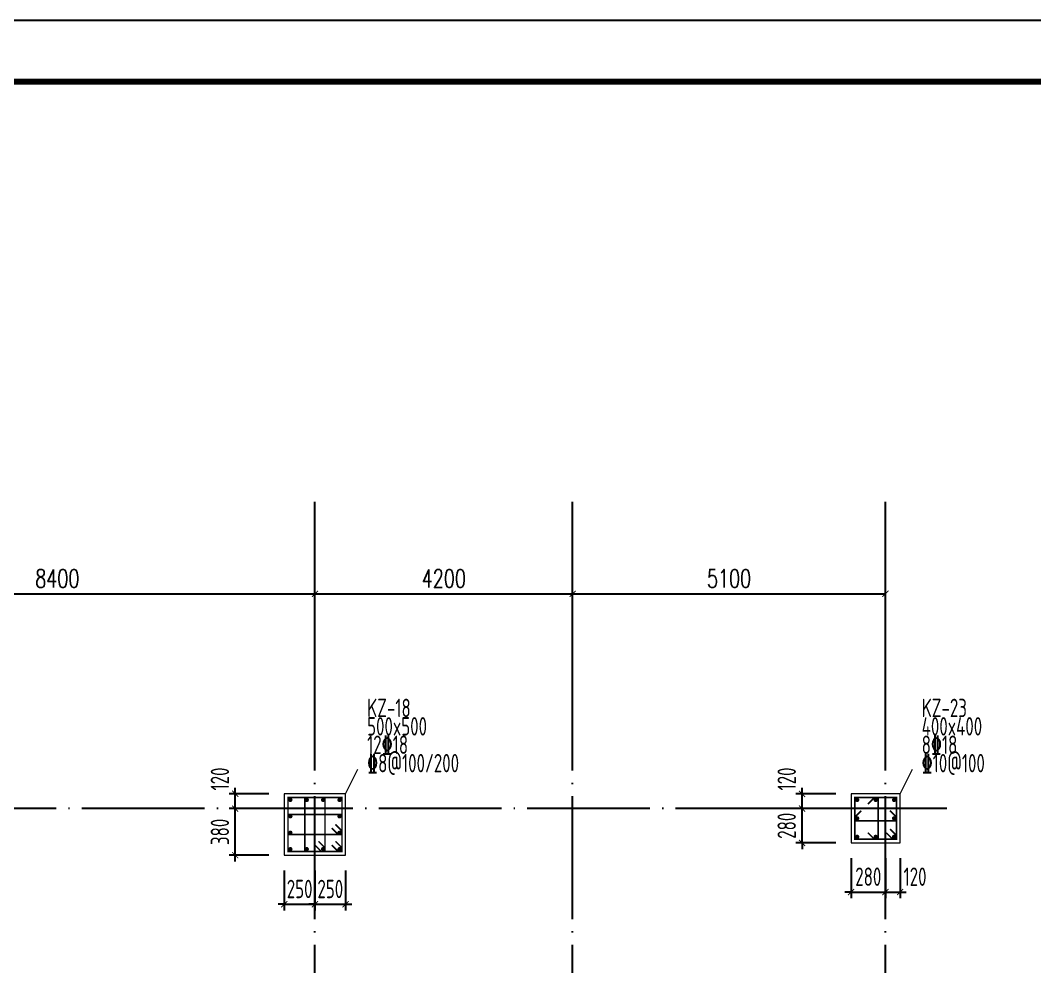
# Model space of a CAD drawing. Extents: x -638872 to -278819, y -139534 to 213996.
# Drawn here: x -582064 to -565527, y 34109 to 49531 of the extents above; entities that cross this region are included whole.
import ezdxf

# ---------------------------------------------------------------- set-up
doc = ezdxf.new("R2010")
doc.units = 0
doc.header["$LTSCALE"] = 1000
doc.header["$MEASUREMENT"] = 0
doc.linetypes.add('DOTE', pattern=[2.42, 2, -0.2, 0.02, -0.2])
doc.layers.get('0').update_dxf_attribs({"linetype": 'CONTINUOUS'})
doc.layers.get('Defpoints').update_dxf_attribs({"linetype": 'CONTINUOUS'})
for name, color, linetype in [('AXIS', 171, 'CONTINUOUS'), ('DOTE', 14, 'DOTE'), ('S_PCOLUMHOOPBAR', 24, 'CONTINUOUS'), ('TK', 4, 'CONTINUOUS')]:
    doc.layers.add(name, color=color, linetype=linetype)
for name, color, linetype, lineweight in [('COLU', 7, 'CONTINUOUS', 0), ('COLU_DIM', 3, 'CONTINUOUS', 0), ('COLU_HATCH', 251, 'CONTINUOUS', 0), ('S_PColumMainBar', 14, 'CONTINUOUS', 25), ('柱集中标注', 2, 'CONTINUOUS', 18)]:
    doc.layers.add(name, color=color, linetype=linetype, lineweight=lineweight)
doc.styles.add('_TCH_DIM_T3', font='SIMPLEX', dxfattribs={"width": 0.705882, "bigfont": 'GBCBIG'})
doc.styles.add('FromPkpm', font='Pkpmeng', dxfattribs={"width": 0.7, "bigfont": 'hztxt'})
doc.styles.add('TSSD_Dimension', font='tssdeng.shx', dxfattribs={"width": 0.7, "bigfont": 'hztxt.shx'})
doc.dimstyles.new('_TCH_ARCH&&100', dxfattribs={"dimtxt": 297.5, "dimasz": 100, "dimexe": 250, "dimexo": 300, "dimgap": 100, "dimtad": 1, "dimdec": 0, "dimzin": 0, "dimdsep": 46, "dimtxsty": '_TCH_DIM_T3', "dimblk": 'ARCHTICK', "dimcen": 0.09, "dimclrt": 7, "dimazin": 2, "dimtfac": 1, "dimtdec": 0, "dimtix": 1, "dimtmove": 2, "dimatfit": 3, "dimfxl": 0, "dimtolj": 1, "dimtzin": 0, "dimarcsym": 0})
doc.dimstyles.new('TSSD_50_100', dxfattribs={"dimtxt": 300, "dimasz": 100, "dimexe": 100, "dimexo": 250, "dimgap": 100, "dimtad": 1, "dimdec": 0, "dimlfac": 0.5, "dimzin": 0, "dimdsep": 46, "dimtxsty": 'TSSD_Dimension', "dimblk": 'ARCHTICK', "dimblk1": 'ARCHTICK', "dimblk2": 'ARCHTICK', "dimcen": 0, "dimdle": 100, "dimclrt": 7, "dimadec": 0, "dimazin": 0, "dimtfac": 1, "dimtdec": 0, "dimtix": 1, "dimtmove": 2, "dimatfit": 3, "dimfxl": 0, "dimtolj": 1, "dimtzin": 0, "dimarcsym": 0})

# ---------------------------------------------------------------- blocks, each defined once
blk = doc.blocks.new('_ArchTick')
at = {"color": 0, "linetype": 'ByBlock', "const_width": 0.15}
blk.add_lwpolyline([(-0.5, -0.5), (0.5, 0.5)], dxfattribs=at)
blk = doc.blocks.new('*D303')
at = {"layer": 'COLU_DIM', "color": 0, "lineweight": -2}
for p, q in [((-568520, 35876), (-568520, 35226)), ((-567960, 35876), (-567960, 35226)), ((-568520, 35326), (-568620, 35326)), ((-568520, 35326), (-567960, 35326)), ((-567960, 35326), (-567860, 35326))]:
    blk.add_line(p, q, dxfattribs=at)
at = {"layer": 'Defpoints', "color": 0}
for p in [(-568520, 36126), (-567960, 36126), (-567960, 35326)]:
    blk.add_point(p, dxfattribs=at)
at = {"layer": 'COLU_DIM', "color": 0, "lineweight": -2, "xscale": 100, "yscale": 100, "zscale": 100}
blk.add_blockref('_ArchTick', (-568520, 35326), dxfattribs=at)
at = {"layer": 'COLU_DIM', "color": 0, "lineweight": -2, "xscale": 100, "yscale": 100, "zscale": 100, "rotation": 180}
blk.add_blockref('_ArchTick', (-567960, 35326), dxfattribs=at)
at = {"layer": 'COLU_DIM', "color": 7, "insert": (-568240, 35576), "char_height": 300, "attachment_point": 5, "style": 'TSSD_Dimension'}
blk.add_mtext('\\A1;280', dxfattribs=at)
blk = doc.blocks.new('*D304')
at = {"layer": 'COLU_DIM', "color": 0, "lineweight": -2}
for p, q in [((-567960, 35876), (-567960, 35226)), ((-567720, 35876), (-567720, 35226)), ((-568060, 35326), (-567620, 35326))]:
    blk.add_line(p, q, dxfattribs=at)
at = {"layer": 'Defpoints', "color": 0}
for p in [(-567960, 36126), (-567720, 36126), (-567720, 35326)]:
    blk.add_point(p, dxfattribs=at)
at = {"layer": 'COLU_DIM', "color": 0, "lineweight": -2, "xscale": 100, "yscale": 100, "zscale": 100, "rotation": 180}
blk.add_blockref('_ArchTick', (-567960, 35326), dxfattribs=at)
at = {"layer": 'COLU_DIM', "color": 0, "lineweight": -2, "xscale": 100, "yscale": 100, "zscale": 100}
blk.add_blockref('_ArchTick', (-567720, 35326), dxfattribs=at)
at = {"layer": 'COLU_DIM', "color": 7, "insert": (-567478, 35576), "char_height": 300, "attachment_point": 5, "style": 'TSSD_Dimension'}
blk.add_mtext('\\A1;120', dxfattribs=at)
blk = doc.blocks.new('*D305')
at = {"layer": 'COLU_DIM', "color": 0, "lineweight": -2}
for p, q in [((-569320, 36686), (-569320, 36786)), ((-568770, 36686), (-569420, 36686)), ((-569320, 36126), (-569320, 36686)), ((-568770, 36126), (-569420, 36126)), ((-569320, 36126), (-569320, 36026))]:
    blk.add_line(p, q, dxfattribs=at)
at = {"layer": 'Defpoints', "color": 0}
for p in [(-569320, 36686), (-568520, 36686), (-568520, 36126)]:
    blk.add_point(p, dxfattribs=at)
at = {"layer": 'COLU_DIM', "color": 0, "lineweight": -2, "xscale": 100, "yscale": 100, "zscale": 100}
for p, rotation in [((-569320, 36686), 270), ((-569320, 36126), 90)]:
    blk.add_blockref('_ArchTick', p, dxfattribs=dict(at, rotation=rotation))
at = {"layer": 'COLU_DIM', "color": 7, "insert": (-569570, 36406), "char_height": 300, "attachment_point": 5, "rotation": 90, "style": 'TSSD_Dimension'}
blk.add_mtext('\\A1;280', dxfattribs=at)
blk = doc.blocks.new('*D306')
at = {"layer": 'COLU_DIM', "color": 0, "lineweight": -2}
for p, q in [((-568770, 36926), (-569420, 36926)), ((-569320, 36586), (-569320, 37026)), ((-568770, 36686), (-569420, 36686))]:
    blk.add_line(p, q, dxfattribs=at)
at = {"layer": 'Defpoints', "color": 0}
for p in [(-569320, 36926), (-568520, 36926), (-568520, 36686)]:
    blk.add_point(p, dxfattribs=at)
at = {"layer": 'COLU_DIM', "color": 0, "lineweight": -2, "xscale": 100, "yscale": 100, "zscale": 100}
for p, rotation in [((-569320, 36926), 90), ((-569320, 36686), 270)]:
    blk.add_blockref('_ArchTick', p, dxfattribs=dict(at, rotation=rotation))
at = {"layer": 'COLU_DIM', "color": 7, "insert": (-569570, 37168), "char_height": 300, "attachment_point": 5, "rotation": 90, "style": 'TSSD_Dimension'}
blk.add_mtext('\\A1;120', dxfattribs=at)
blk = doc.blocks.new('*D307')
at = {"layer": 'COLU_DIM', "color": 0, "lineweight": -2}
for p, q in [((-577760, 35676), (-577760, 35026)), ((-577260, 35676), (-577260, 35026)), ((-577760, 35126), (-577860, 35126)), ((-577760, 35126), (-577260, 35126)), ((-577260, 35126), (-577160, 35126))]:
    blk.add_line(p, q, dxfattribs=at)
at = {"layer": 'Defpoints', "color": 0}
for p in [(-577760, 35926), (-577260, 35926), (-577260, 35126)]:
    blk.add_point(p, dxfattribs=at)
at = {"layer": 'COLU_DIM', "color": 0, "lineweight": -2, "xscale": 100, "yscale": 100, "zscale": 100}
blk.add_blockref('_ArchTick', (-577760, 35126), dxfattribs=at)
at = {"layer": 'COLU_DIM', "color": 0, "lineweight": -2, "xscale": 100, "yscale": 100, "zscale": 100, "rotation": 180}
blk.add_blockref('_ArchTick', (-577260, 35126), dxfattribs=at)
at = {"layer": 'COLU_DIM', "color": 7, "insert": (-577510, 35376), "char_height": 300, "attachment_point": 5, "style": 'TSSD_Dimension'}
blk.add_mtext('\\A1;250', dxfattribs=at)
blk = doc.blocks.new('*D308')
at = {"layer": 'COLU_DIM', "color": 0, "lineweight": -2}
for p, q in [((-577260, 35676), (-577260, 35026)), ((-576760, 35676), (-576760, 35026)), ((-577260, 35126), (-577360, 35126)), ((-577260, 35126), (-576760, 35126)), ((-576760, 35126), (-576660, 35126))]:
    blk.add_line(p, q, dxfattribs=at)
at = {"layer": 'Defpoints', "color": 0}
for p in [(-577260, 35926), (-576760, 35926), (-576760, 35126)]:
    blk.add_point(p, dxfattribs=at)
at = {"layer": 'COLU_DIM', "color": 0, "lineweight": -2, "xscale": 100, "yscale": 100, "zscale": 100}
blk.add_blockref('_ArchTick', (-577260, 35126), dxfattribs=at)
at = {"layer": 'COLU_DIM', "color": 0, "lineweight": -2, "xscale": 100, "yscale": 100, "zscale": 100, "rotation": 180}
blk.add_blockref('_ArchTick', (-576760, 35126), dxfattribs=at)
at = {"layer": 'COLU_DIM', "color": 7, "insert": (-577010, 35376), "char_height": 300, "attachment_point": 5, "style": 'TSSD_Dimension'}
blk.add_mtext('\\A1;250', dxfattribs=at)
blk = doc.blocks.new('*D309')
at = {"layer": 'COLU_DIM', "color": 0, "lineweight": -2}
for p, q in [((-578560, 35826), (-578560, 36786)), ((-578010, 36686), (-578660, 36686)), ((-578010, 35926), (-578660, 35926))]:
    blk.add_line(p, q, dxfattribs=at)
at = {"layer": 'Defpoints', "color": 0}
for p in [(-578560, 36686), (-577760, 36686), (-577760, 35926)]:
    blk.add_point(p, dxfattribs=at)
at = {"layer": 'COLU_DIM', "color": 0, "lineweight": -2, "xscale": 100, "yscale": 100, "zscale": 100}
for p, rotation in [((-578560, 36686), 90), ((-578560, 35926), 270)]:
    blk.add_blockref('_ArchTick', p, dxfattribs=dict(at, rotation=rotation))
at = {"layer": 'COLU_DIM', "color": 7, "insert": (-578810, 36306), "char_height": 300, "attachment_point": 5, "rotation": 90, "style": 'TSSD_Dimension'}
blk.add_mtext('\\A1;380', dxfattribs=at)
blk = doc.blocks.new('*D310')
at = {"layer": 'COLU_DIM', "color": 0, "lineweight": -2}
for p, q in [((-578010, 36926), (-578660, 36926)), ((-578560, 36586), (-578560, 37026)), ((-578010, 36686), (-578660, 36686))]:
    blk.add_line(p, q, dxfattribs=at)
at = {"layer": 'Defpoints', "color": 0}
for p in [(-578560, 36926), (-577760, 36926), (-577760, 36686)]:
    blk.add_point(p, dxfattribs=at)
at = {"layer": 'COLU_DIM', "color": 0, "lineweight": -2, "xscale": 100, "yscale": 100, "zscale": 100}
for p, rotation in [((-578560, 36926), 90), ((-578560, 36686), 270)]:
    blk.add_blockref('_ArchTick', p, dxfattribs=dict(at, rotation=rotation))
at = {"layer": 'COLU_DIM', "color": 7, "insert": (-578810, 37168), "char_height": 300, "attachment_point": 5, "rotation": 90, "style": 'TSSD_Dimension'}
blk.add_mtext('\\A1;120', dxfattribs=at)
blk = doc.blocks.new('GeYuanFrame_63356788', base_point=(18.76, 4.34))
at = {"layer": 'TK'}
blk.add_line((43.76, 414.34), (751.76, 414.34), dxfattribs=at)
blk.add_lwpolyline([(18.76, 424.34), (761.76, 424.34), (761.76, 4.34), (18.76, 4.34), (18.76, 424.34)], dxfattribs=at)
at = {"layer": 'TK', "const_width": 1}
blk.add_lwpolyline([(751.76, 414.34), (43.76, 414.34), (43.76, 14.34), (751.76, 14.34)], close=True, dxfattribs=at)
blk = doc.blocks.new('*D653')
at = {"layer": 'AXIS', "color": 0, "lineweight": -2}
for p, q in [((-585660, 37986), (-585660, 40436)), ((-577260, 37986), (-577260, 40436)), ((-585660, 40186), (-577260, 40186))]:
    blk.add_line(p, q, dxfattribs=at)
at = {"layer": 'Defpoints', "color": 0}
for p in [(-577260, 40186), (-585660, 37686), (-577260, 37686)]:
    blk.add_point(p, dxfattribs=at)
at = {"layer": 'AXIS', "color": 0, "lineweight": -2, "xscale": 100, "yscale": 100, "zscale": 100, "rotation": 180}
blk.add_blockref('_ArchTick', (-585660, 40186), dxfattribs=at)
at = {"layer": 'AXIS', "color": 0, "lineweight": -2, "xscale": 100, "yscale": 100, "zscale": 100}
blk.add_blockref('_ArchTick', (-577260, 40186), dxfattribs=at)
at = {"layer": 'AXIS', "color": 7, "insert": (-581460, 40435), "char_height": 297.5, "attachment_point": 5, "style": '_TCH_DIM_T3'}
blk.add_mtext('\\A1;8400', dxfattribs=at)
blk = doc.blocks.new('*D654')
at = {"layer": 'AXIS', "color": 0, "lineweight": -2}
for p, q in [((-577260, 37986), (-577260, 40436)), ((-573060, 37986), (-573060, 40436)), ((-577260, 40186), (-573060, 40186))]:
    blk.add_line(p, q, dxfattribs=at)
at = {"layer": 'Defpoints', "color": 0}
for p in [(-573060, 40186), (-577260, 37686), (-573060, 37686)]:
    blk.add_point(p, dxfattribs=at)
at = {"layer": 'AXIS', "color": 0, "lineweight": -2, "xscale": 100, "yscale": 100, "zscale": 100, "rotation": 180}
blk.add_blockref('_ArchTick', (-577260, 40186), dxfattribs=at)
at = {"layer": 'AXIS', "color": 0, "lineweight": -2, "xscale": 100, "yscale": 100, "zscale": 100}
blk.add_blockref('_ArchTick', (-573060, 40186), dxfattribs=at)
at = {"layer": 'AXIS', "color": 7, "insert": (-575160, 40435), "char_height": 297.5, "attachment_point": 5, "style": '_TCH_DIM_T3'}
blk.add_mtext('\\A1;4200', dxfattribs=at)
blk = doc.blocks.new('*D655')
at = {"layer": 'AXIS', "color": 0, "lineweight": -2}
for p, q in [((-573060, 37986), (-573060, 40436)), ((-567960, 37986), (-567960, 40436)), ((-573060, 40186), (-567960, 40186))]:
    blk.add_line(p, q, dxfattribs=at)
at = {"layer": 'Defpoints', "color": 0}
for p in [(-567960, 40186), (-573060, 37686), (-567960, 37686)]:
    blk.add_point(p, dxfattribs=at)
at = {"layer": 'AXIS', "color": 0, "lineweight": -2, "xscale": 100, "yscale": 100, "zscale": 100, "rotation": 180}
blk.add_blockref('_ArchTick', (-573060, 40186), dxfattribs=at)
at = {"layer": 'AXIS', "color": 0, "lineweight": -2, "xscale": 100, "yscale": 100, "zscale": 100}
blk.add_blockref('_ArchTick', (-567960, 40186), dxfattribs=at)
at = {"layer": 'AXIS', "color": 7, "insert": (-570510, 40435), "char_height": 297.5, "attachment_point": 5, "style": '_TCH_DIM_T3'}
blk.add_mtext('\\A1;5100', dxfattribs=at)

msp = doc.modelspace()

# ---------------------------------------------------------------- linework, layer by layer
at = {"layer": 'AXIS'}
for p, q in [((-577260.1, 37686.16), (-577260.1, 41686.16)), ((-573060.1, 37686.16), (-573060.1, 41686.16)), ((-567960.1, 37686.16), (-567960.1, 41686.16))]:
    msp.add_line(p, q, dxfattribs=at)
at = {"layer": 'COLU'}
for points in [[(-576760.1, 35926.16), (-576760.1, 36926.16), (-577760.1, 36926.16), (-577760.1, 35926.16)], [(-567720.1, 36126.16), (-567720.1, 36926.16), (-568520.1, 36926.16), (-568520.1, 36126.16)]]:
    msp.add_lwpolyline(points, close=True, dxfattribs=at)
at = {"layer": 'DOTE', "color": 8, "linetype": 'DOTE'}
for p, q in [((-577260.1, 22786.16), (-577260.1, 37686.16)), ((-573060.1, 22786.16), (-573060.1, 37686.16)), ((-567960.1, 22786.16), (-567960.1, 37686.16)), ((-566960.1, 36686.16), (-612160.1, 36686.16))]:
    msp.add_line(p, q, dxfattribs=at)
at = {"layer": 'S_PCOLUMHOOPBAR', "ltscale": 2, "const_width": 25}
for points in [[(-576986.17, 36092.23), (-576880.1, 35986.16), (-576820.1, 35986.16), (-576820.1, 36046.16), (-576820.1, 35986.16), (-576820.1, 36866.16), (-577700.1, 36866.16), (-577700.1, 35986.16), (-576880.1, 35986.16), (-576820.1, 35986.16), (-576820.1, 36046.16), (-576926.17, 36152.23)], [(-577262.17, 36092.23), (-577156.1, 35986.16), (-577096.1, 35986.16), (-577096.1, 36046.16), (-577096.1, 35986.16), (-577096.1, 36866.16), (-577424.1, 36866.16), (-577424.1, 35986.16), (-577156.1, 35986.16), (-577096.1, 35986.16), (-577096.1, 36046.16), (-577202.17, 36152.23)], [(-567946.17, 36292.23), (-567840.1, 36186.16), (-567780.1, 36186.16), (-567780.1, 36246.16), (-567780.1, 36186.16), (-567780.1, 36866.16), (-568460.1, 36866.16), (-568460.1, 36186.16), (-567840.1, 36186.16), (-567780.1, 36186.16), (-567780.1, 36246.16), (-567886.17, 36352.23)], [(-568246.17, 36292.23), (-568140.1, 36186.16), (-568080.1, 36186.16), (-568080.1, 36866.16), (-568140.1, 36866.16), (-568246.17, 36760.1)], [(-576986.17, 36368.23), (-576880.1, 36262.16), (-576820.1, 36262.16), (-576820.1, 36322.16), (-576820.1, 36262.16), (-576820.1, 36590.16), (-577700.1, 36590.16), (-577700.1, 36262.16), (-576880.1, 36262.16), (-576820.1, 36262.16), (-576820.1, 36322.16), (-576926.17, 36428.23)], [(-568354.04, 36652.23), (-568460.1, 36546.16), (-568460.1, 36486.16), (-567780.1, 36486.16), (-567780.1, 36546.16), (-567886.17, 36652.23)]]:
    msp.add_lwpolyline(points, dxfattribs=at)
at = {"layer": 'S_PColumMainBar', "ltscale": 2, "const_width": 35}
for points in [[(-577643.6, 36827.16, 1), (-577678.6, 36827.16, 1)], [(-577376.27, 36827.16, 1), (-577411.27, 36827.16, 1)], [(-577108.94, 36827.16, 1), (-577143.94, 36827.16, 1)], [(-576841.6, 36827.16, 1), (-576876.6, 36827.16, 1)], [(-568403.6, 36827.16, 1), (-568438.6, 36827.16, 1)], [(-568102.6, 36827.16, 1), (-568137.6, 36827.16, 1)], [(-567801.6, 36827.16, 1), (-567836.6, 36827.16, 1)], [(-577643.6, 36559.83, 1), (-577678.6, 36559.83, 1)], [(-576841.6, 36559.83, 1), (-576876.6, 36559.83, 1)], [(-568403.6, 36526.16, 1), (-568438.6, 36526.16, 1)], [(-567801.6, 36526.16, 1), (-567836.6, 36526.16, 1)], [(-577643.6, 36292.5, 1), (-577678.6, 36292.5, 1)], [(-576841.6, 36292.5, 1), (-576876.6, 36292.5, 1)], [(-568403.6, 36225.16, 1), (-568438.6, 36225.16, 1)], [(-568102.6, 36225.16, 1), (-568137.6, 36225.16, 1)], [(-567801.6, 36225.16, 1), (-567836.6, 36225.16, 1)], [(-577643.6, 36025.16, 1), (-577678.6, 36025.16, 1)], [(-577376.27, 36025.16, 1), (-577411.27, 36025.16, 1)], [(-577108.94, 36025.16, 1), (-577143.94, 36025.16, 1)], [(-576841.6, 36025.16, 1), (-576876.6, 36025.16, 1)]]:
    msp.add_lwpolyline(points, format="xyb", close=True, dxfattribs=at)
at = {"layer": '柱集中标注', "lineweight": 18, "ltscale": 2}
for p, q in [((-576760.1, 36926.16), (-576560.1, 37326.16)), ((-567720.1, 36926.16), (-567520.1, 37326.16))]:
    msp.add_line(p, q, dxfattribs=at)

# ---------------------------------------------------------------- block references
at = {"layer": 'COLU_HATCH', "xscale": 100, "yscale": 100, "zscale": 100}
msp.add_blockref('GeYuanFrame_63356788', (-623158.72, 7530.67), dxfattribs=at)

# ---------------------------------------------------------------- texts
at = {"layer": '柱集中标注', "lineweight": 25, "style": 'FromPkpm', "width": 0.7}
for s, p in [('KZ-18', (-576410.1, 38176.16)), ('KZ-23', (-567370.1, 38176.16)), ('500x500', (-576410.1, 37876.16)), ('400x400', (-567370.1, 37876.16)), ('12\x8418', (-576410.1, 37576.16)), ('8\x8418', (-567370.1, 37576.16)), ('\x848@100/200', (-576410.1, 37276.16)), ('\x8410@100', (-567370.1, 37276.16))]:
    msp.add_text(s, height=300, dxfattribs=at).set_placement(p)

# ---------------------------------------------------------------- dimensions: what is measured, and where the dimension line sits
at = {"layer": 'AXIS'}
for p1, p2, text, picture, middle in [((-585660.1, 37686.16), (-577260.1, 37686.16), '8400', '*D653', (-581460.1, 40434.91)), ((-577260.1, 37686.16), (-573060.1, 37686.16), '4200', '*D654', (-575160.1, 40434.91)), ((-573060.1, 37686.16), (-567960.1, 37686.16), '5100', '*D655', (-570510.1, 40434.91))]:
    dim = msp.add_aligned_dim(p1=p1, p2=p2, distance=2500, text=text, dimstyle='_TCH_ARCH&&100', dxfattribs=at)
    dim.commit()
    dim.dimension.update_dxf_attribs({"geometry": picture, "text_midpoint": middle})
at = {"layer": 'COLU_DIM'}
for base, p1, p2, picture, middle in [((-578560.1, 36926.16), (-577760.1, 36686.16), (-577760.1, 36926.16), '*D310', (-578810.1, 37168.09)), ((-569320.1, 36926.16), (-568520.1, 36686.16), (-568520.1, 36926.16), '*D306', (-569570.1, 37168.09))]:
    dim = msp.add_linear_dim(base=base, p1=p1, p2=p2, angle=270, dimstyle='TSSD_50_100', dxfattribs=at)
    dim.commit()
    dim.dimension.update_dxf_attribs({"geometry": picture, "text_midpoint": middle, "dimtype": 128})
for base, p1, p2, picture, middle in [((-578560.1, 36686.16), (-577760.1, 35926.16), (-577760.1, 36686.16), '*D309', (-578810.1, 36306.16)), ((-569320.1, 36686.16), (-568520.1, 36126.16), (-568520.1, 36686.16), '*D305', (-569570.1, 36406.16))]:
    dim = msp.add_linear_dim(base=base, p1=p1, p2=p2, angle=270, dimstyle='TSSD_50_100', dxfattribs=at)
    dim.commit()
    dim.dimension.update_dxf_attribs({"geometry": picture, "text_midpoint": middle})
for base, p1, p2, picture, middle in [((-567960.1, 35326.16), (-568520.1, 36126.16), (-567960.1, 36126.16), '*D303', (-568240.1, 35576.16)), ((-577260.1, 35126.16), (-577760.1, 35926.16), (-577260.1, 35926.16), '*D307', (-577510.1, 35376.16)), ((-576760.1, 35126.16), (-577260.1, 35926.16), (-576760.1, 35926.16), '*D308', (-577010.1, 35376.16))]:
    dim = msp.add_linear_dim(base=base, p1=p1, p2=p2, dimstyle='TSSD_50_100', dxfattribs=at)
    dim.commit()
    dim.dimension.update_dxf_attribs({"geometry": picture, "text_midpoint": middle})
dim = msp.add_linear_dim(base=(-567720.1, 35326.16), p1=(-567960.1, 36126.16), p2=(-567720.1, 36126.16), dimstyle='TSSD_50_100', dxfattribs=at)
dim.commit()
dim.dimension.update_dxf_attribs({"geometry": '*D304', "text_midpoint": (-567478.18, 35576.16), "dimtype": 128})

doc.saveas('drawing.dxf')
